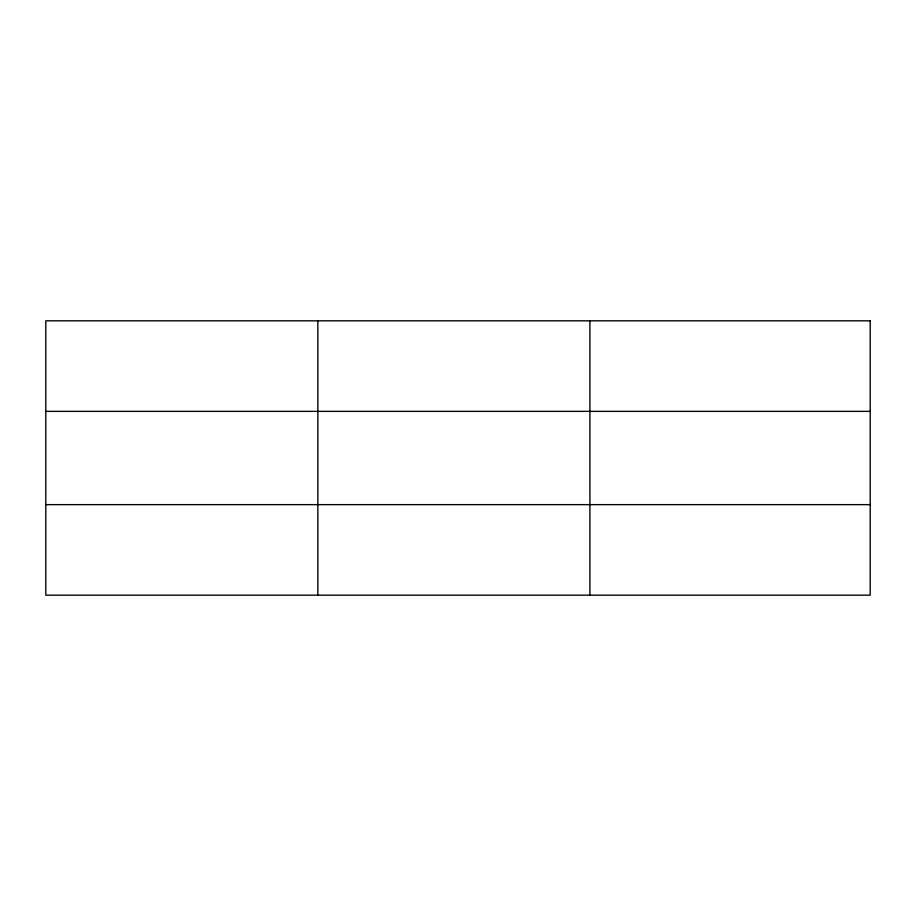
<?xml version="1.0" encoding="UTF-8"?>
<svg xmlns="http://www.w3.org/2000/svg" width="916" height="916" viewBox="0 0 916 916"><rect width="100%" height="100%" fill="white"/><g stroke="black" fill="none" stroke-linecap="round" stroke-linejoin="round"><path stroke-width="1.37" d="M317.852 320.829L317.852 595.171M589.904 320.829L589.904 595.171M45.8 411.364L870.2 411.364M45.8 504.636L870.2 504.636M870.2 320.829L870.2 595.171L45.8 595.171L45.8 320.829L870.2 320.829"/></g></svg>
